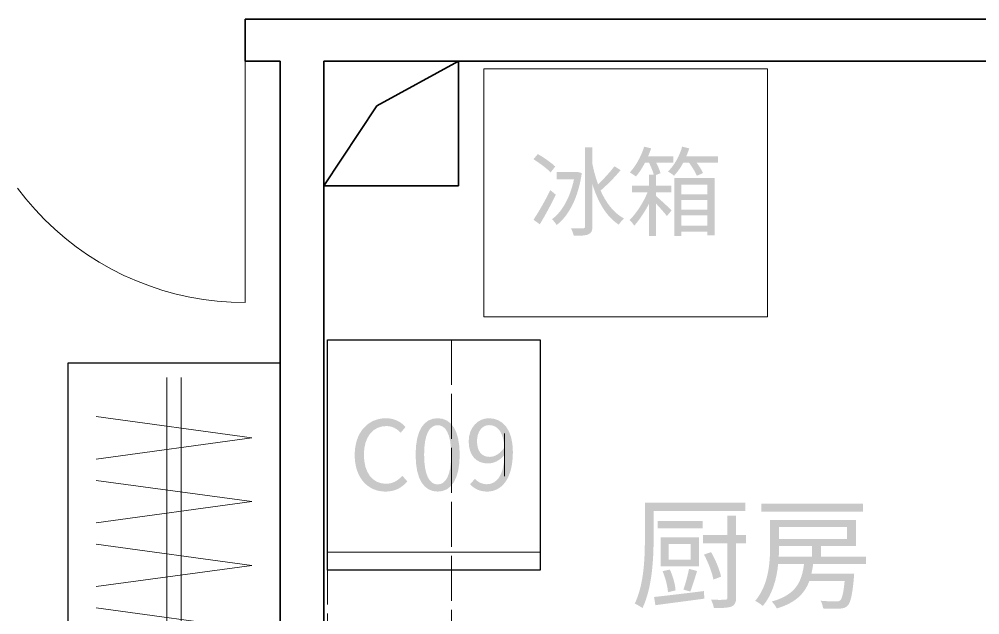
# Model space of a CAD drawing. Header units: millimetres. Extents: x -4600 to 229000, y -4300 to 19460.
# Drawn here: x 45613 to 48324, y 5088 to 6770 of the extents above; entities that cross this region are included whole.
import ezdxf

# ---------------------------------------------------------------- set-up
doc = ezdxf.new("R2010")
doc.units = ezdxf.units.MM
doc.header["$LTSCALE"] = 100
doc.linetypes.add('DASHED', pattern=[1.524, 1.27, -0.254])
for name, color, linetype, lineweight in [('A-APPLIANCE', 4, 'Continuous', 18), ('A-CAB-UPPER', 32, 'DASHED', 13), ('A-CABINET', 32, 'Continuous', 25), ('A-EX-WALL', 7, 'Continuous', 35), ('A-NEW-DOOR', 3, 'Continuous', 18), ('A-TEXT', 7, 'Continuous', 18), ('R2-DETAIL', 7, 'Continuous', 13)]:
    doc.layers.add(name, color=color, linetype=linetype, lineweight=lineweight)

# ---------------------------------------------------------------- blocks, each defined once
blk = doc.blocks.new('SOURCE_PROPOSED')
at = {"layer": 'A-EX-WALL'}
for p, q in [((6350, 4970), (6250.5, 4970)), ((6250.5, 4970), (6250.5, 4851.4)), ((6591.9, 4970), (6350, 4970)), ((6591.9, 4970), (9172.2, 4970)), ((6250.5, 4851.4), (6350, 4851.4)), ((6350, 4851.4), (6350, 2068.5)), ((8931.4, 4851.4), (6472.9, 4851.4)), ((6472.9, 4499.6), (6472.9, 4851.4)), ((6472.9, 4851.4), (6472.9, 2570.8)), ((6472.9, 4851.4), (6853, 4851.4)), ((6622.6, 4725.2), (6853, 4851.4)), ((6853, 4851.4), (6853, 4499.6)), ((6472.9, 4499.6), (6622.6, 4725.2)), ((6853, 4499.6), (6472.9, 4499.6))]:
    blk.add_line(p, q, dxfattribs=at)
blk = doc.blocks.new('FURNITURE_DESIGN')
at = {"layer": 'A-TEXT'}
h = blk.add_hatch(color=256, dxfattribs=at)
edge = h.paths.add_edge_path()
edge.add_spline(control_points=[(7292.8, 4554.9), (7281.1, 4538.8), (7262.8, 4519.2), (7246.7, 4503.9)], knot_values=[0, 0, 0, 0, 1, 1, 1, 1], degree=3, periodic=0)
edge.add_spline(control_points=[(7246.7, 4503.9), (7240.1, 4521.7), (7235, 4540.8), (7230.9, 4560.4)], knot_values=[0, 0, 0, 0, 1, 1, 1, 1], degree=3, periodic=0)
edge.add_line((7230.9, 4560.4), (7230.9, 4608.7))
edge.add_line((7230.9, 4608.7), (7209.8, 4608.7))
edge.add_line((7209.8, 4608.7), (7209.8, 4385.5))
edge.add_spline(control_points=[(7209.8, 4385.5), (7209.8, 4380.9), (7208.2, 4379.8), (7204.1, 4379.5), (7199.8, 4379.2), (7185.6, 4379.2), (7170, 4379.8)], knot_values=[0, 0, 0, 0, 1, 1, 1, 2, 2, 2, 2], degree=3, periodic=0)
edge.add_spline(control_points=[(7170, 4379.8), (7173.3, 4374), (7177.1, 4364.2), (7178.2, 4358.5)], knot_values=[0, 0, 0, 0, 1, 1, 1, 1], degree=3, periodic=0)
edge.add_spline(control_points=[(7178.2, 4358.5), (7198.4, 4358.5), (7211.8, 4359), (7219.7, 4362.9)], knot_values=[0, 0, 0, 0, 1, 1, 1, 1], degree=3, periodic=0)
edge.add_spline(control_points=[(7219.7, 4362.9), (7227.6, 4366.4), (7230.9, 4372.7), (7230.9, 4385.5)], knot_values=[0, 0, 0, 0, 1, 1, 1, 1], degree=3, periodic=0)
edge.add_line((7230.9, 4385.5), (7230.9, 4503.6))
edge.add_spline(control_points=[(7230.9, 4503.6), (7246.4, 4453.7), (7269.9, 4412.8), (7305.3, 4389.9)], knot_values=[0, 0, 0, 0, 1, 1, 1, 1], degree=3, periodic=0)
edge.add_spline(control_points=[(7305.3, 4389.9), (7308.6, 4395.6), (7315.2, 4403.5), (7319.8, 4407.3)], knot_values=[0, 0, 0, 0, 1, 1, 1, 1], degree=3, periodic=0)
edge.add_spline(control_points=[(7319.8, 4407.3), (7290.9, 4423.2), (7269.3, 4451.3), (7253.8, 4486.2)], knot_values=[0, 0, 0, 0, 1, 1, 1, 1], degree=3, periodic=0)
edge.add_spline(control_points=[(7253.8, 4486.2), (7271.8, 4501.7), (7293.9, 4523.8), (7310.3, 4543.8)], knot_values=[0, 0, 0, 0, 1, 1, 1, 1], degree=3, periodic=0)
edge.add_line((7310.3, 4543.8), (7292.8, 4554.9))
h = blk.add_hatch(color=256, dxfattribs=at)
edge = h.paths.add_edge_path()
edge.add_spline(control_points=[(7376.8, 4610.1), (7368.1, 4582.5), (7353.4, 4555.2), (7336.2, 4537.5)], knot_values=[0, 0, 0, 0, 1, 1, 1, 1], degree=3, periodic=0)
edge.add_spline(control_points=[(7336.2, 4537.5), (7341.1, 4534.7), (7349.8, 4529), (7353.6, 4526)], knot_values=[0, 0, 0, 0, 1, 1, 1, 1], degree=3, periodic=0)
edge.add_spline(control_points=[(7353.6, 4526), (7362.6, 4536.4), (7371.4, 4550), (7379.3, 4565)], knot_values=[0, 0, 0, 0, 1, 1, 1, 1], degree=3, periodic=0)
edge.add_line((7379.3, 4565), (7390.2, 4565))
edge.add_spline(control_points=[(7390.2, 4565), (7395.9, 4554.1), (7401.1, 4541), (7403.8, 4531.5)], knot_values=[0, 0, 0, 0, 1, 1, 1, 1], degree=3, periodic=0)
edge.add_line((7403.8, 4531.5), (7390.5, 4531.5))
edge.add_line((7390.5, 4531.5), (7390.5, 4500.4))
edge.add_line((7390.5, 4500.4), (7342.7, 4500.4))
edge.add_line((7342.7, 4500.4), (7342.7, 4481.3))
edge.add_line((7342.7, 4481.3), (7386.4, 4481.3))
edge.add_spline(control_points=[(7386.4, 4481.3), (7374.4, 4452.1), (7353.9, 4420.2), (7335.4, 4403)], knot_values=[0, 0, 0, 0, 1, 1, 1, 1], degree=3, periodic=0)
edge.add_spline(control_points=[(7335.4, 4403), (7340.3, 4399.1), (7345.7, 4392), (7348.7, 4387.1)], knot_values=[0, 0, 0, 0, 1, 1, 1, 1], degree=3, periodic=0)
edge.add_spline(control_points=[(7348.7, 4387.1), (7362.9, 4402.4), (7378.2, 4425.6), (7390.5, 4449.1)], knot_values=[0, 0, 0, 0, 1, 1, 1, 1], degree=3, periodic=0)
edge.add_line((7390.5, 4449.1), (7390.5, 4357.9))
edge.add_line((7390.5, 4357.9), (7410.1, 4357.9))
edge.add_line((7410.1, 4357.9), (7410.1, 4449.6))
edge.add_spline(control_points=[(7410.1, 4449.6), (7421.6, 4437.3), (7435, 4422.3), (7441, 4414.1)], knot_values=[0, 0, 0, 0, 1, 1, 1, 1], degree=3, periodic=0)
edge.add_line((7441, 4414.1), (7454.1, 4430.2))
edge.add_spline(control_points=[(7454.1, 4430.2), (7447.5, 4437.1), (7421.3, 4461.6), (7410.1, 4470.9)], knot_values=[0, 0, 0, 0, 1, 1, 1, 1], degree=3, periodic=0)
edge.add_line((7410.1, 4470.9), (7410.1, 4481.3))
edge.add_line((7410.1, 4481.3), (7453.5, 4481.3))
edge.add_line((7453.5, 4481.3), (7453.5, 4500.4))
edge.add_line((7453.5, 4500.4), (7410.1, 4500.4))
edge.add_line((7410.1, 4500.4), (7410.1, 4530.1))
edge.add_line((7410.1, 4530.1), (7422.9, 4535.3))
edge.add_spline(control_points=[(7422.9, 4535.3), (7420.8, 4543.2), (7416.1, 4554.7), (7410.9, 4565)], knot_values=[0, 0, 0, 0, 1, 1, 1, 1], degree=3, periodic=0)
edge.add_line((7410.9, 4565), (7459.5, 4565))
edge.add_line((7459.5, 4565), (7459.5, 4582.5))
edge.add_line((7459.5, 4582.5), (7387.7, 4582.5))
edge.add_spline(control_points=[(7387.7, 4582.5), (7391, 4590.1), (7394, 4597.8), (7396.5, 4605.4)], knot_values=[0, 0, 0, 0, 1, 1, 1, 1], degree=3, periodic=0)
edge.add_line((7396.5, 4605.4), (7376.8, 4610.1))
h = blk.add_hatch(color=256, dxfattribs=at)
edge = h.paths.add_edge_path()
edge.add_spline(control_points=[(7484.1, 4610.1), (7476.2, 4583), (7461.7, 4556.8), (7443.7, 4539.9)], knot_values=[0, 0, 0, 0, 1, 1, 1, 1], degree=3, periodic=0)
edge.add_spline(control_points=[(7443.7, 4539.9), (7448.9, 4537.2), (7457.3, 4531.5), (7461.1, 4528.2)], knot_values=[0, 0, 0, 0, 1, 1, 1, 1], degree=3, periodic=0)
edge.add_spline(control_points=[(7461.1, 4528.2), (7470.4, 4538), (7479.4, 4550.6), (7487.1, 4564.8)], knot_values=[0, 0, 0, 0, 1, 1, 1, 1], degree=3, periodic=0)
edge.add_line((7487.1, 4564.8), (7503.4, 4564.8))
edge.add_spline(control_points=[(7503.4, 4564.8), (7512.4, 4552.8), (7521.7, 4538), (7525.3, 4527.9)], knot_values=[0, 0, 0, 0, 1, 1, 1, 1], degree=3, periodic=0)
edge.add_line((7525.3, 4527.9), (7543, 4535.6))
edge.add_spline(control_points=[(7543, 4535.6), (7539.5, 4543.5), (7532.6, 4554.7), (7525, 4564.8)], knot_values=[0, 0, 0, 0, 1, 1, 1, 1], degree=3, periodic=0)
edge.add_line((7525, 4564.8), (7585, 4564.8))
edge.add_line((7585, 4564.8), (7585, 4582.5))
edge.add_line((7585, 4582.5), (7495.5, 4582.5))
edge.add_spline(control_points=[(7495.5, 4582.5), (7498.8, 4589.9), (7501.5, 4597.5), (7504, 4605.4)], knot_values=[0, 0, 0, 0, 1, 1, 1, 1], degree=3, periodic=0)
edge.add_line((7504, 4605.4), (7484.1, 4610.1))
h = blk.add_hatch(color=256, dxfattribs=at)
edge = h.paths.add_edge_path()
edge.add_spline(control_points=[(7064.4, 4574.6), (7081.6, 4563.9), (7102.6, 4548.1), (7113, 4537.5)], knot_values=[0, 0, 0, 0, 1, 1, 1, 1], degree=3, periodic=0)
edge.add_line((7113, 4537.5), (7125.8, 4554.1))
edge.add_spline(control_points=[(7125.8, 4554.1), (7115.2, 4564.5), (7093.6, 4579.5), (7076.7, 4589.3)], knot_values=[0, 0, 0, 0, 1, 1, 1, 1], degree=3, periodic=0)
edge.add_line((7076.7, 4589.3), (7064.4, 4574.6))
h = blk.add_hatch(color=256, dxfattribs=at)
edge = h.paths.add_edge_path()
edge.add_line((7129.6, 4538.3), (7129.6, 4518.1))
edge.add_line((7129.6, 4518.1), (7178.7, 4518.1))
edge.add_spline(control_points=[(7178.7, 4518.1), (7168.4, 4467.6), (7144.9, 4425.1), (7116.5, 4405.4)], knot_values=[0, 0, 0, 0, 1, 1, 1, 1], degree=3, periodic=0)
edge.add_spline(control_points=[(7116.5, 4405.4), (7121.2, 4401.3), (7127.2, 4393.4), (7129.9, 4388.8)], knot_values=[0, 0, 0, 0, 1, 1, 1, 1], degree=3, periodic=0)
edge.add_spline(control_points=[(7129.9, 4388.8), (7164.8, 4415.8), (7191, 4467.1), (7200.8, 4535.6)], knot_values=[0, 0, 0, 0, 1, 1, 1, 1], degree=3, periodic=0)
edge.add_line((7200.8, 4535.6), (7188.8, 4538.8))
edge.add_line((7188.8, 4538.8), (7185.3, 4538.3))
edge.add_line((7185.3, 4538.3), (7129.6, 4538.3))
h = blk.add_hatch(color=256, dxfattribs=at)
h.paths.add_polyline_path([(7462, 4521.4), (7462, 4358.2), (7481.9, 4358.2), (7481.9, 4370.2), (7554.7, 4370.2), (7554.7, 4359.9), (7575.5, 4359.9), (7575.5, 4521.4), (7462, 4521.4)])
h.paths.add_polyline_path([(7481.9, 4415.8), (7554.7, 4415.8), (7554.7, 4387.4), (7481.9, 4387.4), (7481.9, 4415.8)], flags=0)
h.paths.add_polyline_path([(7481.9, 4459.7), (7554.7, 4459.7), (7554.7, 4431.9), (7481.9, 4431.9), (7481.9, 4459.7)], flags=0)
h.paths.add_polyline_path([(7481.9, 4475.8), (7481.9, 4502.8), (7554.7, 4502.8), (7554.7, 4475.8), (7481.9, 4475.8)], flags=0)
h = blk.add_hatch(color=256, dxfattribs=at)
edge = h.paths.add_edge_path()
edge.add_line((7064.4, 4403.8), (7082.2, 4391))
edge.add_spline(control_points=[(7082.2, 4391), (7096.9, 4415), (7114.4, 4447.2), (7127.4, 4474.7)], knot_values=[0, 0, 0, 0, 1, 1, 1, 1], degree=3, periodic=0)
edge.add_line((7127.4, 4474.7), (7111.9, 4487.3))
edge.add_spline(control_points=[(7111.9, 4487.3), (7097.7, 4458.1), (7077.8, 4423.7), (7064.4, 4403.8)], knot_values=[0, 0, 0, 0, 1, 1, 1, 1], degree=3, periodic=0)
h = blk.add_hatch(color=256, dxfattribs=at)
edge = h.paths.add_edge_path()
edge.add_spline(control_points=[(6647, 3636.3), (6672.9, 3636.3), (6692.5, 3646.7), (6708.4, 3665)], knot_values=[0, 0, 0, 0, 1, 1, 1, 1], degree=3, periodic=0)
edge.add_line((6708.4, 3665), (6694.4, 3681.1))
edge.add_spline(control_points=[(6694.4, 3681.1), (6681.6, 3666.9), (6667.2, 3658.4), (6648.1, 3658.4), (6609.9, 3658.4), (6585.8, 3690.1), (6585.8, 3740.5), (6585.8, 3790.5), (6611.2, 3821.3), (6648.9, 3821.3), (6666.1, 3821.3), (6679.2, 3813.7), (6689.8, 3802.5)], knot_values=[0, 0, 0, 0, 1, 1, 1, 2, 2, 2, 3, 3, 3, 4, 4, 4, 4], degree=3, periodic=0)
edge.add_line((6689.8, 3802.5), (6703.4, 3818.9))
edge.add_spline(control_points=[(6703.4, 3818.9), (6692, 3831.7), (6672.9, 3843.4), (6648.6, 3843.4), (6597.9, 3843.4), (6559.9, 3804.4), (6559.9, 3739.7), (6559.9, 3674.8), (6597, 3636.3), (6647, 3636.3)], knot_values=[0, 0, 0, 0, 1, 1, 1, 2, 2, 2, 3, 3, 3, 3], degree=3, periodic=0)
h = blk.add_hatch(color=256, dxfattribs=at)
edge = h.paths.add_edge_path()
edge.add_spline(control_points=[(6794, 3636.3), (6832, 3636.3), (6856.2, 3670.7), (6856.2, 3740.5), (6856.2, 3809.9), (6832, 3843.4), (6794, 3843.4), (6755.8, 3843.4), (6731.8, 3809.9), (6731.8, 3740.5), (6731.8, 3670.7), (6755.8, 3636.3), (6794, 3636.3)], knot_values=[0, 0, 0, 0, 1, 1, 1, 2, 2, 2, 3, 3, 3, 4, 4, 4, 4], degree=3, periodic=0)
edge = h.paths.add_edge_path(flags=0)
edge.add_spline(control_points=[(6794, 3656.5), (6771.4, 3656.5), (6755.8, 3681.9), (6755.8, 3740.5), (6755.8, 3798.9), (6771.4, 3823.8), (6794, 3823.8), (6816.7, 3823.8), (6832.2, 3798.9), (6832.2, 3740.5), (6832.2, 3681.9), (6816.7, 3656.5), (6794, 3656.5)], knot_values=[0, 0, 0, 0, 1, 1, 1, 2, 2, 2, 3, 3, 3, 4, 4, 4, 4], degree=3, periodic=0)
h = blk.add_hatch(color=256, dxfattribs=at)
edge = h.paths.add_edge_path()
edge.add_spline(control_points=[(6933.7, 3636.3), (6971.1, 3636.3), (7006.3, 3667.4), (7006.3, 3748.5), (7006.3, 3812), (6977.4, 3843.4), (6938.9, 3843.4), (6907.8, 3843.4), (6881.6, 3817.5), (6881.6, 3778.5), (6881.6, 3737.3), (6903.4, 3715.7), (6936.7, 3715.7), (6953.4, 3715.7), (6970.6, 3725.3), (6982.8, 3740)], knot_values=[0, 0, 0, 0, 1, 1, 1, 2, 2, 2, 3, 3, 3, 4, 4, 4, 5, 5, 5, 5], degree=3, periodic=0)
edge.add_spline(control_points=[(6982.8, 3740), (6980.9, 3678.1), (6958.6, 3657.1), (6932.9, 3657.1), (6919.8, 3657.1), (6907.8, 3662.8), (6899.1, 3672.3)], knot_values=[0, 0, 0, 0, 1, 1, 1, 2, 2, 2, 2], degree=3, periodic=0)
edge.add_line((6899.1, 3672.3), (6885.4, 3656.8))
edge.add_spline(control_points=[(6885.4, 3656.8), (6896.6, 3645.1), (6911.9, 3636.3), (6933.7, 3636.3)], knot_values=[0, 0, 0, 0, 1, 1, 1, 1], degree=3, periodic=0)
edge = h.paths.add_edge_path(flags=0)
edge.add_spline(control_points=[(6982.6, 3761), (6969.2, 3741.9), (6954.2, 3734.3), (6940.8, 3734.3), (6917.1, 3734.3), (6905.1, 3751.7), (6905.1, 3778.5), (6905.1, 3806), (6919.8, 3824), (6939.2, 3824), (6964.6, 3824), (6979.8, 3802.2), (6982.6, 3761)], knot_values=[0, 0, 0, 0, 1, 1, 1, 2, 2, 2, 3, 3, 3, 4, 4, 4, 4], degree=3, periodic=0)
h = blk.add_hatch(color=256, dxfattribs=at)
edge = h.paths.add_edge_path()
edge.add_line((7378.8, 3604.8), (7378.8, 3503.5))
edge.add_spline(control_points=[(7378.8, 3503.5), (7378.8, 3449.6), (7376.4, 3373.9), (7350.2, 3320)], knot_values=[0, 0, 0, 0, 1, 1, 1, 1], degree=3, periodic=0)
edge.add_spline(control_points=[(7350.2, 3320), (7356.3, 3317.6), (7367.6, 3311.1), (7372, 3307.4)], knot_values=[0, 0, 0, 0, 1, 1, 1, 1], degree=3, periodic=0)
edge.add_spline(control_points=[(7372, 3307.4), (7399.3, 3363.7), (7403.4, 3446.9), (7403.4, 3503.5)], knot_values=[0, 0, 0, 0, 1, 1, 1, 1], degree=3, periodic=0)
edge.add_line((7403.4, 3503.5), (7403.4, 3581.9))
edge.add_line((7403.4, 3581.9), (7661.9, 3581.9))
edge.add_line((7661.9, 3581.9), (7661.9, 3604.8))
edge.add_line((7661.9, 3604.8), (7378.8, 3604.8))
edge = h.paths.add_edge_path(flags=0)
edge.add_line((7611.4, 3568.3), (7611.4, 3513.4))
edge.add_line((7611.4, 3513.4), (7542.5, 3513.4))
edge.add_line((7542.5, 3513.4), (7542.5, 3489.8))
edge.add_line((7542.5, 3489.8), (7611.4, 3489.8))
edge.add_line((7611.4, 3489.8), (7611.4, 3337.4))
edge.add_spline(control_points=[(7611.4, 3337.4), (7611.4, 3332.6), (7610, 3330.9), (7604.9, 3330.9)], knot_values=[0, 0, 0, 0, 1, 1, 1, 1], degree=3, periodic=0)
edge.add_spline(control_points=[(7604.9, 3330.9), (7599.8, 3330.6), (7583.4, 3330.6), (7565.7, 3330.9)], knot_values=[0, 0, 0, 0, 1, 1, 1, 1], degree=3, periodic=0)
edge.add_spline(control_points=[(7565.7, 3330.9), (7569.1, 3324.4), (7572.5, 3313.9), (7573.6, 3307.4)], knot_values=[0, 0, 0, 0, 1, 1, 1, 1], degree=3, periodic=0)
edge.add_spline(control_points=[(7573.6, 3307.4), (7598.1, 3307.4), (7613.8, 3308.1), (7623.3, 3311.8)], knot_values=[0, 0, 0, 0, 1, 1, 1, 1], degree=3, periodic=0)
edge.add_spline(control_points=[(7623.3, 3311.8), (7632.9, 3315.9), (7636.3, 3322.7), (7636.3, 3337.4)], knot_values=[0, 0, 0, 0, 1, 1, 1, 1], degree=3, periodic=0)
edge.add_line((7636.3, 3337.4), (7636.3, 3489.8))
edge.add_line((7636.3, 3489.8), (7664.6, 3489.8))
edge.add_line((7664.6, 3489.8), (7664.6, 3513.4))
edge.add_line((7664.6, 3513.4), (7636.3, 3513.4))
edge.add_line((7636.3, 3513.4), (7636.3, 3568.3))
edge.add_line((7636.3, 3568.3), (7611.4, 3568.3))
edge = h.paths.add_edge_path(flags=0)
edge.add_spline(control_points=[(7545.6, 3458.5), (7557.9, 3436.3), (7568.8, 3406.6), (7572.2, 3387.9)], knot_values=[0, 0, 0, 0, 1, 1, 1, 1], degree=3, periodic=0)
edge.add_line((7572.2, 3387.9), (7593.7, 3396.1))
edge.add_spline(control_points=[(7593.7, 3396.1), (7590.3, 3414.5), (7578.3, 3443.8), (7565.7, 3465.3)], knot_values=[0, 0, 0, 0, 1, 1, 1, 1], degree=3, periodic=0)
edge.add_line((7565.7, 3465.3), (7545.6, 3458.5))
h.paths.add_polyline_path([(7423.5, 3507.6), (7423.5, 3425.4), (7531.3, 3425.4), (7531.3, 3507.6), (7423.5, 3507.6)], flags=0)
h.paths.add_polyline_path([(7446.3, 3488.8), (7507.7, 3488.8), (7507.7, 3444.5), (7446.3, 3444.5), (7446.3, 3488.8)], flags=0)
edge = h.paths.add_edge_path(flags=0)
edge.add_line((7404.7, 3338.8), (7408.5, 3315.6))
edge.add_spline(control_points=[(7408.5, 3315.6), (7445.3, 3320.7), (7496.8, 3327.2), (7546.3, 3334)], knot_values=[0, 0, 0, 0, 1, 1, 1, 1], degree=3, periodic=0)
edge.add_line((7546.3, 3334), (7545.9, 3355.5))
edge.add_spline(control_points=[(7545.9, 3355.5), (7493.7, 3349), (7439.9, 3342.5), (7404.7, 3338.8)], knot_values=[0, 0, 0, 0, 1, 1, 1, 1], degree=3, periodic=0)
h.paths.add_polyline_path([(7414.6, 3553.6), (7414.6, 3532.1), (7542.2, 3532.1), (7542.2, 3553.6), (7414.6, 3553.6)], flags=0)
edge = h.paths.add_edge_path(flags=0)
edge.add_spline(control_points=[(7503.3, 3418.2), (7500.2, 3400.8), (7493.1, 3375.2), (7487.6, 3359.6)], knot_values=[0, 0, 0, 0, 1, 1, 1, 1], degree=3, periodic=0)
edge.add_line((7487.6, 3359.6), (7507, 3354.1))
edge.add_spline(control_points=[(7507, 3354.1), (7512.8, 3368.8), (7520, 3392), (7526.1, 3412.1)], knot_values=[0, 0, 0, 0, 1, 1, 1, 1], degree=3, periodic=0)
edge.add_line((7526.1, 3412.1), (7503.3, 3418.2))
edge = h.paths.add_edge_path(flags=0)
edge.add_spline(control_points=[(7428.9, 3411.7), (7436.8, 3392.6), (7443.3, 3367.7), (7444, 3352.1)], knot_values=[0, 0, 0, 0, 1, 1, 1, 1], degree=3, periodic=0)
edge.add_line((7444, 3352.1), (7465.4, 3357.5))
edge.add_spline(control_points=[(7465.4, 3357.5), (7464.8, 3373.2), (7457.9, 3397.4), (7449.4, 3416.2)], knot_values=[0, 0, 0, 0, 1, 1, 1, 1], degree=3, periodic=0)
edge.add_line((7449.4, 3416.2), (7428.9, 3411.7))
blk.add_hatch(color=256, dxfattribs=at).paths.add_polyline_path([(7707.6, 3602.4), (7707.6, 3579.2), (7994.1, 3579.2), (7994.1, 3602.4), (7707.6, 3602.4)])
h = blk.add_hatch(color=256, dxfattribs=at)
edge = h.paths.add_edge_path()
edge.add_line((7732.1, 3556), (7732.1, 3480))
edge.add_spline(control_points=[(7732.1, 3480), (7732.1, 3433.9), (7727.7, 3371.8), (7689.9, 3327.5)], knot_values=[0, 0, 0, 0, 1, 1, 1, 1], degree=3, periodic=0)
edge.add_spline(control_points=[(7689.9, 3327.5), (7696.3, 3325.1), (7707.3, 3317.6), (7711.7, 3313.2)], knot_values=[0, 0, 0, 0, 1, 1, 1, 1], degree=3, periodic=0)
edge.add_spline(control_points=[(7711.7, 3313.2), (7739.3, 3346.3), (7750.9, 3390.9), (7755, 3431.9)], knot_values=[0, 0, 0, 0, 1, 1, 1, 1], degree=3, periodic=0)
edge.add_line((7755, 3431.9), (7828, 3431.9))
edge.add_spline(control_points=[(7828, 3431.9), (7821.5, 3381), (7804.5, 3344.6), (7736.6, 3325.8)], knot_values=[0, 0, 0, 0, 1, 1, 1, 1], degree=3, periodic=0)
edge.add_spline(control_points=[(7736.6, 3325.8), (7741.7, 3321.4), (7748.5, 3312.2), (7750.9, 3306.4)], knot_values=[0, 0, 0, 0, 1, 1, 1, 1], degree=3, periodic=0)
edge.add_spline(control_points=[(7750.9, 3306.4), (7804.1, 3322), (7829.7, 3348.3), (7843, 3384.1)], knot_values=[0, 0, 0, 0, 1, 1, 1, 1], degree=3, periodic=0)
edge.add_line((7843, 3384.1), (7942.6, 3384.1))
edge.add_spline(control_points=[(7942.6, 3384.1), (7939.2, 3349), (7935.1, 3334), (7930, 3329.2)], knot_values=[0, 0, 0, 0, 1, 1, 1, 1], degree=3, periodic=0)
edge.add_spline(control_points=[(7930, 3329.2), (7926.9, 3326.5), (7923.5, 3326.1), (7917.3, 3326.1), (7910.9, 3326.1), (7893.1, 3326.5), (7874.7, 3328.2)], knot_values=[0, 0, 0, 0, 1, 1, 1, 2, 2, 2, 2], degree=3, periodic=0)
edge.add_spline(control_points=[(7874.7, 3328.2), (7878.5, 3322), (7881.2, 3312.8), (7881.5, 3306.4)], knot_values=[0, 0, 0, 0, 1, 1, 1, 1], degree=3, periodic=0)
edge.add_spline(control_points=[(7881.5, 3306.4), (7900.6, 3305.3), (7919.1, 3305), (7927.9, 3305.7), (7937.8, 3306.4), (7944.6, 3308.1), (7950.8, 3313.9)], knot_values=[0, 0, 0, 0, 1, 1, 1, 2, 2, 2, 2], degree=3, periodic=0)
edge.add_spline(control_points=[(7950.8, 3313.9), (7959.3, 3322.7), (7964.4, 3343.9), (7968.8, 3394.3)], knot_values=[0, 0, 0, 0, 1, 1, 1, 1], degree=3, periodic=0)
edge.add_spline(control_points=[(7968.8, 3394.3), (7969.2, 3397.4), (7969.5, 3404.6), (7969.5, 3404.6)], knot_values=[0, 0, 0, 0, 1, 1, 1, 1], degree=3, periodic=0)
edge.add_line((7969.5, 3404.6), (7848.8, 3404.6))
edge.add_spline(control_points=[(7848.8, 3404.6), (7850.8, 3413.1), (7852.5, 3422.3), (7853.6, 3431.9)], knot_values=[0, 0, 0, 0, 1, 1, 1, 1], degree=3, periodic=0)
edge.add_line((7853.6, 3431.9), (8003, 3431.9))
edge.add_line((8003, 3431.9), (8003, 3452.7))
edge.add_line((8003, 3452.7), (7875.4, 3452.7))
edge.add_line((7875.4, 3452.7), (7875.4, 3482.7))
edge.add_line((7875.4, 3482.7), (7974.3, 3482.7))
edge.add_line((7974.3, 3482.7), (7974.3, 3556))
edge.add_line((7974.3, 3556), (7732.1, 3556))
h.paths.add_polyline_path([(7757.4, 3536.2), (7949.1, 3536.2), (7949.1, 3502.5), (7757.4, 3502.5), (7757.4, 3536.2)], flags=0)
edge = h.paths.add_edge_path(flags=0)
edge.add_line((7757.4, 3482.7), (7850.2, 3482.7))
edge.add_line((7850.2, 3482.7), (7850.2, 3452.7))
edge.add_line((7850.2, 3452.7), (7756.7, 3452.7))
edge.add_spline(control_points=[(7756.7, 3452.7), (7757, 3462.2), (7757.4, 3471.1), (7757.4, 3479.6)], knot_values=[0, 0, 0, 0, 1, 1, 1, 1], degree=3, periodic=0)
edge.add_line((7757.4, 3479.6), (7757.4, 3482.7))
at = {"layer": 'A-APPLIANCE'}
for points in [[(6924.7, 4829.8), (7724.7, 4829.8), (7724.7, 4129.8), (6924.7, 4129.8)], [(6483.1, 4064.9), (7083.1, 4064.9), (7083.1, 3464.9), (6483.1, 3464.9)]]:
    blk.add_lwpolyline(points, close=True, dxfattribs=at)
at = {"layer": 'A-CAB-UPPER'}
blk.add_lwpolyline([(6483.1, 4064.9), (6833.1, 4064.9), (6833.1, 3164.9), (6483.1, 3164.9)], close=True, dxfattribs=at)
at = {"layer": 'A-CABINET'}
for points in [[(6483.1, 4064.9), (7083.1, 4064.9), (7083.1, 3414.9), (6483.1, 3414.9)], [(5750, 2198.5), (6350, 2198.5), (6350, 3998.5), (5750, 3998.5)]]:
    blk.add_lwpolyline(points, close=True, dxfattribs=at)
at = {"layer": 'A-NEW-DOOR'}
blk.add_line((6250.5, 4970), (6250.5, 4170), dxfattribs=at)
blk.add_lwpolyline([(5608, 4493.4), (5632.1, 4462.5), (5657.8, 4432.8), (5684.8, 4404.3), (5713.3, 4377.2), (5743, 4351.6), (5774, 4327.4), (5806.1, 4304.8), (5839.2, 4283.8), (5873.4, 4264.5), (5908.5, 4246.8), (5944.4, 4230.9), (5981, 4216.8), (6018.3, 4204.4), (6056.1, 4194), (6094.5, 4185.4), (6133.1, 4178.7), (6172.1, 4173.9), (6211.3, 4171), (6250.5, 4170)], dxfattribs=at)
at = {"layer": 'R2-DETAIL'}
for p, q in [((6030, 2238.5), (6030, 3958.5)), ((6070, 2238.5), (6070, 3958.5)), ((6983.1, 3679.9), (6983.1, 3799.9))]:
    blk.add_line(p, q, dxfattribs=at)
for points in [[(5830, 3728), (6270, 3788), (5830, 3848)], [(5830, 3548), (6270, 3608), (5830, 3668)], [(5830, 3368), (6270, 3428), (5830, 3488)], [(5830, 3188), (6270, 3248), (5830, 3308)]]:
    blk.add_lwpolyline(points, dxfattribs=at)
blk = doc.blocks.new('A02_SHEET')
for name in ['SOURCE_PROPOSED', 'FURNITURE_DESIGN']:
    blk.add_blockref(name, (0, 1800))

msp = doc.modelspace()

# ---------------------------------------------------------------- block references
msp.add_blockref('A02_SHEET', (40000, 0))

doc.saveas('drawing.dxf')
